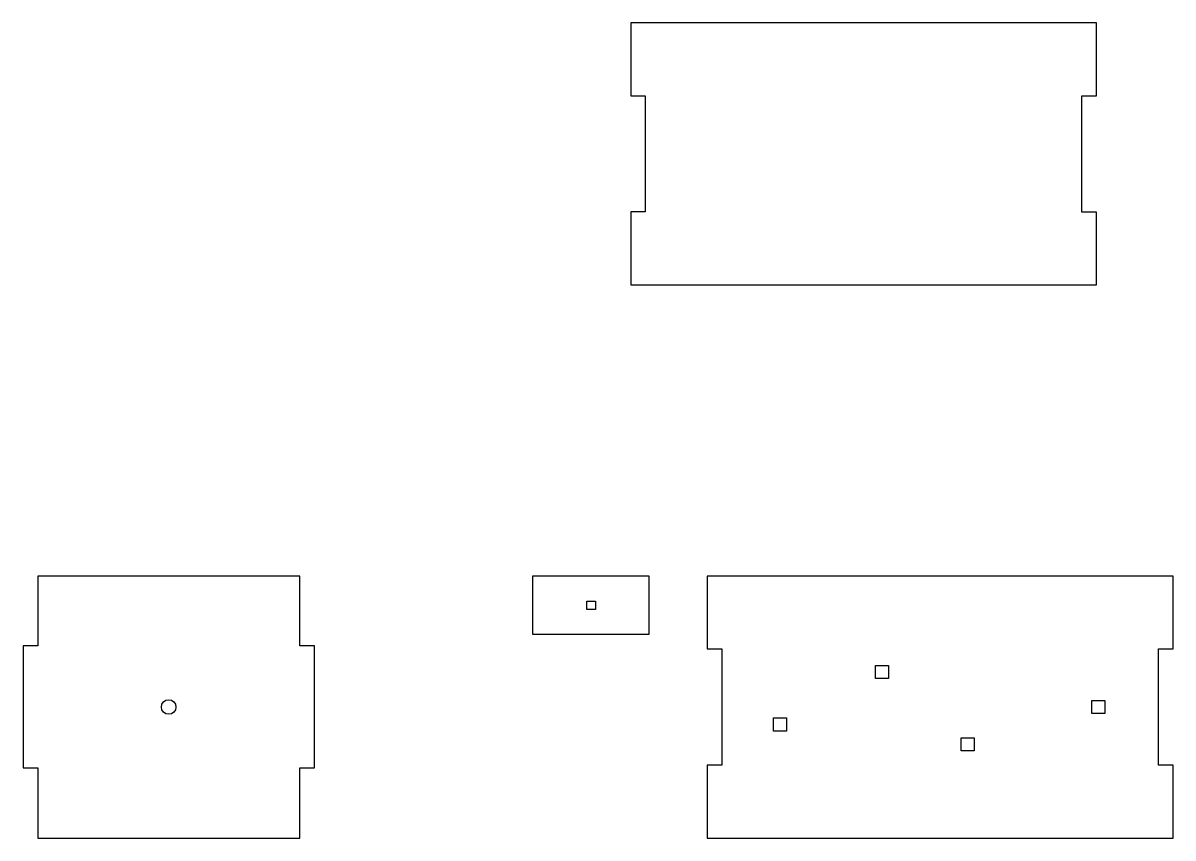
# Model space of a CAD drawing. Header units: millimetres. Extents: x -395 to 0, y -90 to 190.
import ezdxf

# ---------------------------------------------------------------- set-up
doc = ezdxf.new("R2010")
doc.units = ezdxf.units.MM
doc.layers.get('0').update_dxf_attribs({"linetype": 'CONTINUOUS'})

msp = doc.modelspace()

# ---------------------------------------------------------------- linework, layer by layer
for points in [[(-31.3, 125), (-31.3, 164.97), (-26.3, 164.97), (-26.3, 190), (-186.3, 190), (-186.3, 165), (-181.3, 165), (-181.3, 125.1), (-186.3, 125.1), (-186.3, 100), (-26.3, 100), (-26.3, 125)], [(-390, -65.94), (-390, -90), (-300, -90), (-300, -65.94), (-294.95, -65.94), (-294.95, -23.95), (-300, -23.95), (-300, 0), (-390, 0), (-390, -23.95), (-395.05, -23.95), (-395.05, -65.94)], [(-180, 0), (-220, 0), (-220, -20), (-180, -20)], [(-160, -65), (-160, -90), (0, -90), (0, -65), (-5, -65), (-5, -25), (0, -25), (0, 0), (-160, 0), (-160, -25), (-155, -25), (-155, -65)], [(-198.43, -8.59), (-198.43, -11.54), (-201.38, -11.54), (-201.38, -8.59)], [(-102.25, -35.19), (-102.25, -30.69), (-97.75, -30.69), (-97.75, -35.19)], [(-27.87, -47.25), (-27.87, -42.75), (-23.37, -42.75), (-23.37, -47.25)], [(-137.25, -53.25), (-137.25, -48.75), (-132.75, -48.75), (-132.75, -53.25)], [(-68.31, -60.05), (-72.81, -60.05), (-72.81, -55.55), (-68.31, -55.55)]]:
    msp.add_lwpolyline(points, close=True)
msp.add_circle((-345, -45), 2.5)

doc.saveas('drawing.dxf')
